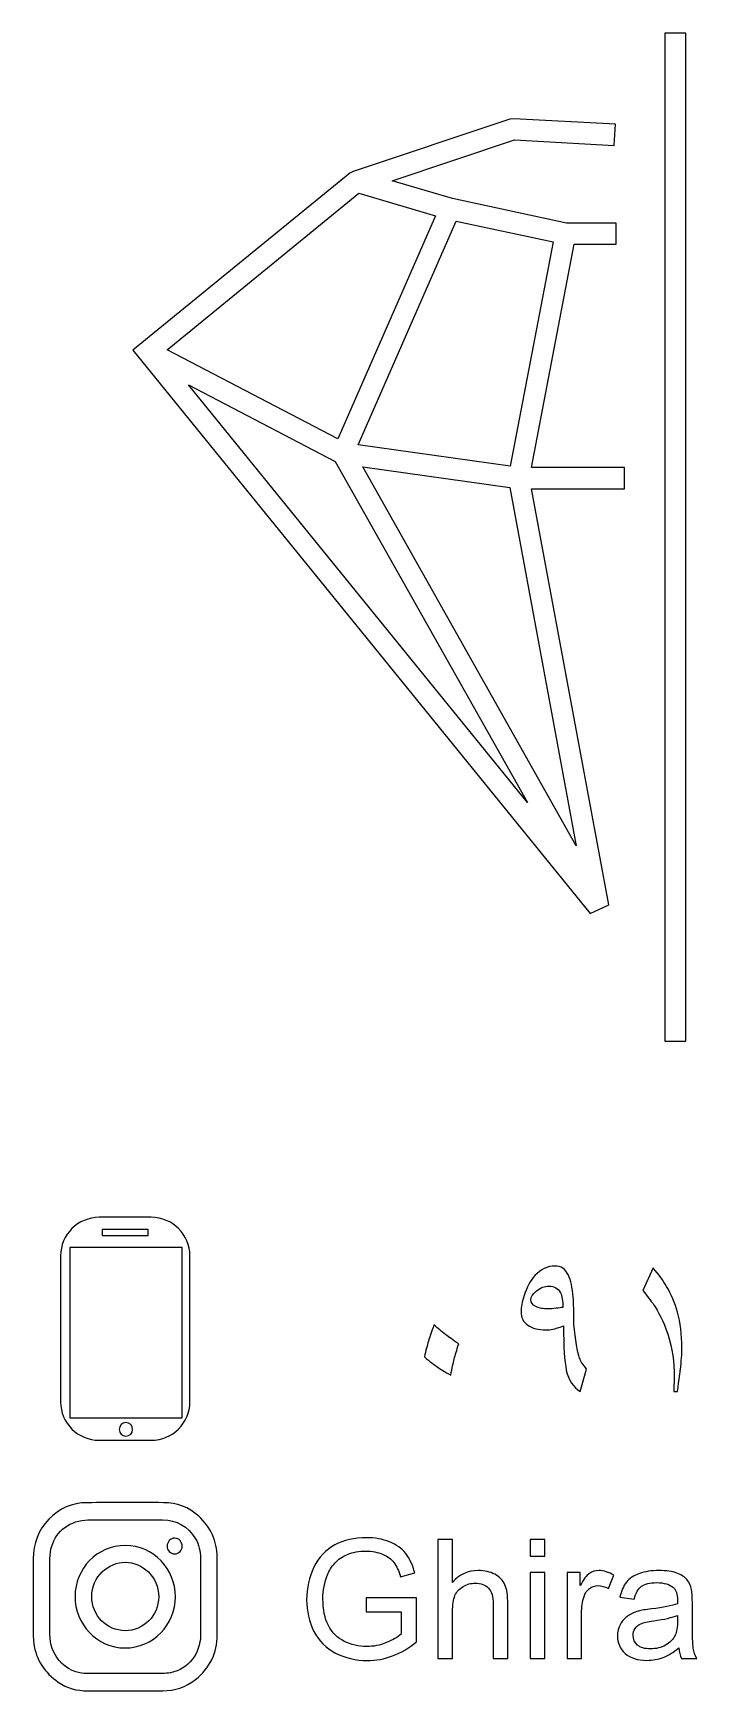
# Model space of a CAD drawing. Header units: millimetres. Extents: x -65 to 70, y -38 to 32.
# Drawn here: x -64.89 to -48.07, y -16.48 to 25.51 of the extents above; entities that cross this region are included whole.
import ezdxf

# ---------------------------------------------------------------- set-up
doc = ezdxf.new("R2010")
doc.units = ezdxf.units.MM
doc.header["$MEASUREMENT"] = 0
doc.layers.add('Layer 1', color=7, linetype='Continuous')

msp = doc.modelspace()

# ---------------------------------------------------------------- linework, layer by layer
at = {"layer": 'Layer 1', "color": 250}
for points, knots in [([(-48.3504, 25.5116), (-48.3504, 25.5116), (-48.3504, -0.0277), (-48.3504, -0.0277), (-48.3504, -0.0277), (-48.889, -0.0277), (-48.889, -0.0277), (-48.889, -0.0277), (-48.889, 25.5116), (-48.889, 25.5116), (-48.889, 25.5116), (-48.3504, 25.5116), (-48.3504, 25.5116)], [0, 0, 0, 0, 0.25, 0.25, 0.25, 0.5, 0.5, 0.5, 0.75, 0.75, 0.75, 1, 1, 1, 1]), ([(-50.1643, 22.6685), (-50.1643, 22.6685), (-52.6898, 22.8051), (-52.6898, 22.8051), (-52.6898, 22.8051), (-55.7953, 21.77), (-55.7953, 21.77), (-55.7953, 21.77), (-54.2634, 21.3194), (-54.2634, 21.3194), (-54.2634, 21.3194), (-51.3769, 20.7008), (-51.3769, 20.7008), (-51.3769, 20.7008), (-50.1154, 20.7008), (-50.1154, 20.7008), (-50.1154, 20.7008), (-50.1154, 20.1622), (-50.1154, 20.1622), (-50.1154, 20.1622), (-51.1811, 20.1622), (-51.1811, 20.1622), (-51.1811, 20.1622), (-52.2612, 14.5073), (-52.2612, 14.5073), (-52.2612, 14.5073), (-49.9042, 14.5073), (-49.9042, 14.5073), (-49.9042, 14.5073), (-49.9042, 13.9687), (-49.9042, 13.9687), (-49.9042, 13.9687), (-52.2631, 13.9687), (-52.2631, 13.9687), (-52.2631, 13.9687), (-50.3042, 3.4307), (-50.3042, 3.4307), (-50.3042, 3.4307), (-50.7763, 3.2129), (-50.7763, 3.2129), (-50.7763, 3.2129), (-62.3577, 17.4777), (-62.3577, 17.4777), (-62.3577, 17.4777), (-56.8612, 21.962), (-56.8612, 21.962), (-56.8612, 21.962), (-56.7761, 22.0083), (-56.7761, 22.0083), (-56.7761, 22.0083), (-52.8095, 23.3306), (-52.8095, 23.3306), (-52.8095, 23.3306), (-52.7116, 23.3441), (-52.7116, 23.3441), (-52.7116, 23.3441), (-50.1368, 23.2048), (-50.1368, 23.2048), (-50.1368, 23.2048), (-50.1643, 22.6685), (-50.1643, 22.6685)], [0, 0, 0, 0, 0.05, 0.05, 0.05, 0.1, 0.1, 0.1, 0.15, 0.15, 0.15, 0.2, 0.2, 0.2, 0.25, 0.25, 0.25, 0.3, 0.3, 0.3, 0.35, 0.35, 0.35, 0.4, 0.4, 0.4, 0.45, 0.45, 0.45, 0.5, 0.5, 0.5, 0.55, 0.55, 0.55, 0.6, 0.6, 0.6, 0.65, 0.65, 0.65, 0.7, 0.7, 0.7, 0.75, 0.75, 0.75, 0.8, 0.8, 0.8, 0.85, 0.85, 0.85, 0.9, 0.9, 0.9, 0.95, 0.95, 0.95, 1, 1, 1, 1]), ([(-56.6322, 21.4562), (-56.6322, 21.4562), (-61.4949, 17.4894), (-61.4949, 17.4894), (-61.4949, 17.4894), (-57.1704, 15.2358), (-57.1704, 15.2358), (-57.1704, 15.2358), (-54.6943, 20.8863), (-54.6943, 20.8863), (-54.6943, 20.8863), (-56.6322, 21.4562), (-56.6322, 21.4562)], [0, 0, 0, 0, 0.25, 0.25, 0.25, 0.5, 0.5, 0.5, 0.75, 0.75, 0.75, 1, 1, 1, 1]), ([(-52.8022, 14.5396), (-52.8022, 14.5396), (-51.7167, 20.2237), (-51.7167, 20.2237), (-51.7167, 20.2237), (-54.1681, 20.7491), (-54.1681, 20.7491), (-54.1681, 20.7491), (-56.6517, 15.081), (-56.6517, 15.081), (-56.6517, 15.081), (-52.8022, 14.5396), (-52.8022, 14.5396)], [0, 0, 0, 0, 0.25, 0.25, 0.25, 0.5, 0.5, 0.5, 0.75, 0.75, 0.75, 1, 1, 1, 1]), ([(-60.9546, 16.6011), (-60.9546, 16.6011), (-52.3623, 6.0179), (-52.3623, 6.0179), (-52.3623, 6.0179), (-57.2347, 14.6625), (-57.2347, 14.6625), (-57.2347, 14.6625), (-60.9546, 16.6011), (-60.9546, 16.6011)], [0, 0, 0, 0, 0.3333333, 0.3333333, 0.3333333, 0.6666667, 0.6666667, 0.6666667, 1, 1, 1, 1]), ([(-51.1273, 4.922), (-51.1273, 4.922), (-52.8146, 13.9989), (-52.8146, 13.9989), (-52.8146, 13.9989), (-56.5385, 14.5226), (-56.5385, 14.5226), (-56.5385, 14.5226), (-51.1273, 4.922), (-51.1273, 4.922)], [0, 0, 0, 0, 0.3333333, 0.3333333, 0.3333333, 0.6666667, 0.6666667, 0.6666667, 1, 1, 1, 1]), ([(-61.893, -10.1366), (-61.893, -10.1366), (-63.2137, -10.1366), (-63.2137, -10.1366), (-63.7532, -10.1366), (-64.1907, -9.6987), (-64.1907, -9.1593), (-64.1907, -9.1593), (-64.1907, -5.4647), (-64.1907, -5.4647), (-64.1907, -4.9244), (-63.7532, -4.4872), (-63.2137, -4.4872), (-63.2137, -4.4872), (-61.893, -4.4872), (-61.893, -4.4872), (-61.3533, -4.4872), (-60.9158, -4.9244), (-60.9158, -5.4647), (-60.9158, -5.4647), (-60.9158, -9.1593), (-60.9158, -9.1593), (-60.9158, -9.6987), (-61.3533, -10.1366), (-61.893, -10.1366)], [0, 0, 0, 0, 0.125, 0.125, 0.125, 0.25, 0.25, 0.25, 0.375, 0.375, 0.375, 0.5, 0.5, 0.5, 0.625, 0.625, 0.625, 0.75, 0.75, 0.75, 0.875, 0.875, 0.875, 1, 1, 1, 1]), ([(-61.9714, -4.9513), (-61.9714, -4.9513), (-63.1354, -4.9513), (-63.1354, -4.9513), (-63.1354, -4.9513), (-63.1354, -4.7945), (-63.1354, -4.7945), (-63.1354, -4.7945), (-61.9714, -4.7945), (-61.9714, -4.7945), (-61.9714, -4.7945), (-61.9714, -4.9513), (-61.9714, -4.9513)], [0, 0, 0, 0, 0.25, 0.25, 0.25, 0.5, 0.5, 0.5, 0.75, 0.75, 0.75, 1, 1, 1, 1]), ([(-61.1141, -9.5684), (-61.1141, -9.5684), (-63.9577, -9.5684), (-63.9577, -9.5684), (-63.9577, -9.5684), (-63.9577, -5.2557), (-63.9577, -5.2557), (-63.9577, -5.2557), (-61.1141, -5.2557), (-61.1141, -5.2557), (-61.1141, -5.2557), (-61.1141, -9.5684), (-61.1141, -9.5684)], [0, 0, 0, 0, 0.25, 0.25, 0.25, 0.5, 0.5, 0.5, 0.75, 0.75, 0.75, 1, 1, 1, 1]), ([(-50.8653, -8.3343), (-50.8653, -8.3343), (-51.0266, -8.9028), (-51.0266, -8.9028), (-51.2052, -8.7944), (-51.3236, -8.6122), (-51.3801, -8.3561), (-51.4266, -8.1456), (-51.4503, -7.773), (-51.4503, -7.2372), (-51.5705, -7.28), (-51.6598, -7.3083), (-51.72, -7.3201), (-51.7801, -7.3329), (-51.8393, -7.3393), (-51.8976, -7.3393), (-52.0899, -7.3393), (-52.243, -7.2992), (-52.3569, -7.219), (-52.4708, -7.1388), (-52.5273, -7.024), (-52.5273, -6.8737), (-52.5273, -6.7634), (-52.5008, -6.6267), (-52.448, -6.4645), (-52.3806, -6.2577), (-52.2894, -6.091), (-52.1765, -5.9642), (-52.0316, -5.802), (-51.8603, -5.7209), (-51.6635, -5.7209), (-51.5168, -5.7209), (-51.4047, -5.7984), (-51.3291, -5.9533), (-51.2671, -6.0782), (-51.2261, -6.2641), (-51.2061, -6.5119), (-51.1942, -6.665), (-51.1878, -6.891), (-51.1878, -7.1907), (-51.1523, -7.6008), (-51.1049, -7.8878), (-51.0448, -8.0536), (-51.0184, -8.1265), (-50.9582, -8.2204), (-50.8653, -8.3343)], [0, 0, 0, 0, 0.0666667, 0.0666667, 0.0666667, 0.1333333, 0.1333333, 0.1333333, 0.2, 0.2, 0.2, 0.2666667, 0.2666667, 0.2666667, 0.3333333, 0.3333333, 0.3333333, 0.4, 0.4, 0.4, 0.4666667, 0.4666667, 0.4666667, 0.5333333, 0.5333333, 0.5333333, 0.6, 0.6, 0.6, 0.6666667, 0.6666667, 0.6666667, 0.7333333, 0.7333333, 0.7333333, 0.8, 0.8, 0.8, 0.8666667, 0.8666667, 0.8666667, 0.9333333, 0.9333333, 0.9333333, 1, 1, 1, 1]), ([(-48.4526, -7.7876), (-48.4526, -7.9479), (-48.4653, -8.1338), (-48.4899, -8.3452), (-48.4954, -8.3971), (-48.52, -8.583), (-48.5646, -8.9028), (-48.5646, -8.9028), (-48.6576, -8.9028), (-48.6576, -8.9028), (-48.6576, -8.86), (-48.6539, -8.7361), (-48.6466, -8.532), (-48.6466, -8.1538), (-48.6986, -7.8012), (-48.8015, -7.4741), (-48.8826, -7.219), (-48.9929, -6.9803), (-49.1341, -6.7552), (-49.2052, -6.6413), (-49.3072, -6.5046), (-49.4394, -6.3443), (-49.4394, -6.3443), (-49.1797, -5.7701), (-49.1797, -5.7701), (-49.0384, -5.9387), (-48.9255, -6.0955), (-48.8398, -6.2395), (-48.7186, -6.4445), (-48.6266, -6.6604), (-48.5646, -6.8882), (-48.4899, -7.1588), (-48.4526, -7.4586), (-48.4526, -7.7876)], [0, 0, 0, 0, 0.0909091, 0.0909091, 0.0909091, 0.1818182, 0.1818182, 0.1818182, 0.2727273, 0.2727273, 0.2727273, 0.3636364, 0.3636364, 0.3636364, 0.4545455, 0.4545455, 0.4545455, 0.5454545, 0.5454545, 0.5454545, 0.6363636, 0.6363636, 0.6363636, 0.7272727, 0.7272727, 0.7272727, 0.8181818, 0.8181818, 0.8181818, 0.9090909, 0.9090909, 0.9090909, 1, 1, 1, 1]), ([(-51.4667, -6.7689), (-51.4667, -6.6067), (-51.4867, -6.4837), (-51.5277, -6.4008), (-51.5833, -6.2869), (-51.6817, -6.2295), (-51.8229, -6.2295), (-51.9295, -6.2295), (-52.0325, -6.2695), (-52.1318, -6.3497), (-52.2311, -6.4299), (-52.2812, -6.5046), (-52.2812, -6.5739), (-52.2812, -6.6486), (-52.2375, -6.7069), (-52.151, -6.7479), (-52.0635, -6.7889), (-51.9587, -6.809), (-51.8339, -6.809), (-51.781, -6.809), (-51.7163, -6.8035), (-51.6398, -6.7926), (-51.5632, -6.7825), (-51.5058, -6.7743), (-51.4667, -6.7689)], [0, 0, 0, 0, 0.125, 0.125, 0.125, 0.25, 0.25, 0.25, 0.375, 0.375, 0.375, 0.5, 0.5, 0.5, 0.625, 0.625, 0.625, 0.75, 0.75, 0.75, 0.875, 0.875, 0.875, 1, 1, 1, 1]), ([(-54.1064, -7.6964), (-54.1565, -7.8513), (-54.1939, -7.9771), (-54.2185, -8.0737), (-54.244, -8.1693), (-54.2731, -8.3078), (-54.3068, -8.4873), (-54.4581, -8.4017), (-54.5775, -8.3288), (-54.6622, -8.2686), (-54.7196, -8.2276), (-54.8244, -8.1466), (-54.9756, -8.0254), (-54.9383, -7.8632), (-54.9037, -7.7301), (-54.8727, -7.6245), (-54.8417, -7.5197), (-54.7952, -7.383), (-54.7351, -7.2135), (-54.6349, -7.301), (-54.5346, -7.3839), (-54.4326, -7.4623), (-54.3652, -7.5133), (-54.2558, -7.5917), (-54.1064, -7.6964)], [0, 0, 0, 0, 0.125, 0.125, 0.125, 0.25, 0.25, 0.25, 0.375, 0.375, 0.375, 0.5, 0.5, 0.5, 0.625, 0.625, 0.625, 0.75, 0.75, 0.75, 0.875, 0.875, 0.875, 1, 1, 1, 1]), ([(-62.3651, -9.8597), (-62.3651, -9.9544), (-62.4417, -10.0306), (-62.5357, -10.0306), (-62.6302, -10.0306), (-62.7069, -9.9544), (-62.7069, -9.8597), (-62.7069, -9.7656), (-62.6302, -9.6894), (-62.5357, -9.6894), (-62.4417, -9.6894), (-62.3651, -9.7656), (-62.3651, -9.8597)], [0, 0, 0, 0, 0.25, 0.25, 0.25, 0.5, 0.5, 0.5, 0.75, 0.75, 0.75, 1, 1, 1, 1]), ([(-60.2218, -14.1002), (-60.2218, -14.42), (-60.2201, -14.7404), (-60.2224, -15.0603), (-60.2255, -15.5277), (-60.4075, -15.9058), (-60.7764, -16.1996), (-61.021, -16.3939), (-61.2959, -16.4802), (-61.6014, -16.4816), (-62.2349, -16.4834), (-62.8687, -16.4816), (-63.5026, -16.4825), (-63.7746, -16.4825), (-64.03, -16.4177), (-64.252, -16.2618), (-64.5928, -16.0226), (-64.8119, -15.7001), (-64.8701, -15.2806), (-64.8802, -15.2063), (-64.8842, -15.1312), (-64.8842, -15.0567), (-64.8854, -14.4163), (-64.8846, -13.7765), (-64.885, -13.1363), (-64.8854, -12.7508), (-64.7549, -12.4191), (-64.4898, -12.1368), (-64.2256, -11.8549), (-63.899, -11.7196), (-63.5187, -11.717), (-62.8739, -11.7122), (-62.2289, -11.7145), (-61.5844, -11.7165), (-61.2445, -11.7176), (-60.9406, -11.8287), (-60.6919, -12.0594), (-60.3919, -12.3384), (-60.225, -12.6847), (-60.2224, -13.1007), (-60.2201, -13.4335), (-60.2218, -13.7669), (-60.2218, -14.1002)], [0, 0, 0, 0, 0.0714286, 0.0714286, 0.0714286, 0.1428571, 0.1428571, 0.1428571, 0.2142857, 0.2142857, 0.2142857, 0.2857143, 0.2857143, 0.2857143, 0.3571429, 0.3571429, 0.3571429, 0.4285714, 0.4285714, 0.4285714, 0.5, 0.5, 0.5, 0.5714286, 0.5714286, 0.5714286, 0.6428571, 0.6428571, 0.6428571, 0.7142857, 0.7142857, 0.7142857, 0.7857143, 0.7857143, 0.7857143, 0.8571429, 0.8571429, 0.8571429, 0.9285714, 0.9285714, 0.9285714, 1, 1, 1, 1]), ([(-64.4613, -14.0994), (-64.4613, -14.4191), (-64.4605, -14.7394), (-64.4619, -15.0595), (-64.4627, -15.3051), (-64.3851, -15.525), (-64.2307, -15.7121), (-64.0406, -15.9418), (-63.7855, -16.0446), (-63.4898, -16.0449), (-62.865, -16.0463), (-62.24, -16.0463), (-61.6152, -16.0446), (-61.5448, -16.0441), (-61.4739, -16.0366), (-61.4048, -16.0236), (-60.9459, -15.9344), (-60.6494, -15.5326), (-60.6466, -15.0771), (-60.6421, -14.4241), (-60.6447, -13.7709), (-60.6458, -13.1176), (-60.646, -12.9449), (-60.6867, -12.7791), (-60.7733, -12.6307), (-60.9592, -12.3131), (-61.245, -12.1555), (-61.6106, -12.1533), (-62.2398, -12.1495), (-62.8692, -12.1499), (-63.4985, -12.1546), (-63.6024, -12.155), (-63.7107, -12.1725), (-63.8098, -12.2043), (-64.2132, -12.3352), (-64.4588, -12.69), (-64.4612, -13.1328), (-64.4627, -13.4548), (-64.4613, -13.7773), (-64.4613, -14.0994)], [0, 0, 0, 0, 0.0769231, 0.0769231, 0.0769231, 0.1538462, 0.1538462, 0.1538462, 0.2307692, 0.2307692, 0.2307692, 0.3076923, 0.3076923, 0.3076923, 0.3846154, 0.3846154, 0.3846154, 0.4615385, 0.4615385, 0.4615385, 0.5384615, 0.5384615, 0.5384615, 0.6153846, 0.6153846, 0.6153846, 0.6923077, 0.6923077, 0.6923077, 0.7692308, 0.7692308, 0.7692308, 0.8461538, 0.8461538, 0.8461538, 0.9230769, 0.9230769, 0.9230769, 1, 1, 1, 1]), ([(-61.2819, -14.1016), (-61.2819, -14.7984), (-61.8424, -15.4002), (-62.558, -15.3976), (-63.2706, -15.395), (-63.8295, -14.7913), (-63.8249, -14.0919), (-63.8204, -13.3902), (-63.2748, -12.8009), (-62.5519, -12.8012), (-61.8281, -12.802), (-61.2811, -13.3961), (-61.2819, -14.1016)], [0, 0, 0, 0, 0.25, 0.25, 0.25, 0.5, 0.5, 0.5, 0.75, 0.75, 0.75, 1, 1, 1, 1]), ([(-61.4932, -12.82), (-61.4878, -12.7092), (-61.4143, -12.6135), (-61.2982, -12.6154), (-61.1859, -12.6167), (-61.1126, -12.7131), (-61.1101, -12.82), (-61.1076, -12.9278), (-61.1937, -13.0129), (-61.3014, -13.0129), (-61.4093, -13.0129), (-61.4933, -12.9283), (-61.4932, -12.82)], [0, 0, 0, 0, 0.25, 0.25, 0.25, 0.5, 0.5, 0.5, 0.75, 0.75, 0.75, 1, 1, 1, 1]), ([(-56.4481, -14.4828), (-56.4481, -14.4828), (-56.4481, -14.1295), (-56.4481, -14.1295), (-56.4481, -14.1295), (-55.1738, -14.1295), (-55.1738, -14.1295), (-55.1738, -14.1295), (-55.1738, -15.2454), (-55.1738, -15.2454), (-55.3694, -15.401), (-55.5712, -15.5187), (-55.7794, -15.5972), (-55.9876, -15.6757), (-56.2014, -15.715), (-56.42, -15.715), (-56.7158, -15.715), (-56.9843, -15.6519), (-57.2261, -15.525), (-57.4672, -15.3989), (-57.6501, -15.2152), (-57.7728, -14.9762), (-57.8961, -14.7365), (-57.9578, -14.4688), (-57.9578, -14.1737), (-57.9578, -13.8807), (-57.8968, -13.6074), (-57.7742, -13.3529), (-57.6515, -13.0992), (-57.4756, -12.9106), (-57.2457, -12.7879), (-57.0158, -12.6645), (-56.7509, -12.6029), (-56.4509, -12.6029), (-56.2336, -12.6029), (-56.0366, -12.6379), (-55.8607, -12.7087), (-55.6848, -12.7795), (-55.5467, -12.8776), (-55.4472, -13.0031), (-55.347, -13.1293), (-55.2713, -13.2941), (-55.2194, -13.4966), (-55.2194, -13.4966), (-55.579, -13.5947), (-55.579, -13.5947), (-55.6245, -13.4419), (-55.6806, -13.3214), (-55.7472, -13.2331), (-55.8145, -13.1455), (-55.9098, -13.0754), (-56.0345, -13.0227), (-56.1586, -12.9701), (-56.2967, -12.9435), (-56.4488, -12.9435), (-56.6303, -12.9435), (-56.7873, -12.9715), (-56.9205, -13.0269), (-57.053, -13.0824), (-57.1595, -13.1553), (-57.2415, -13.2464), (-57.3228, -13.3368), (-57.3859, -13.4363), (-57.4307, -13.5443), (-57.5071, -13.7314), (-57.5457, -13.9333), (-57.5457, -14.1513), (-57.5457, -14.4204), (-57.4994, -14.6454), (-57.4076, -14.8269), (-57.3151, -15.0078), (-57.1805, -15.1423), (-57.0046, -15.2299), (-56.828, -15.3176), (-56.6408, -15.3617), (-56.4425, -15.3617), (-56.27, -15.3617), (-56.1018, -15.3281), (-55.9378, -15.2615), (-55.7738, -15.1942), (-55.6498, -15.1234), (-55.5649, -15.047), (-55.5649, -15.047), (-55.5649, -14.4828), (-55.5649, -14.4828), (-55.5649, -14.4828), (-56.4481, -14.4828), (-56.4481, -14.4828)], [0, 0, 0, 0, 0.0344828, 0.0344828, 0.0344828, 0.0689655, 0.0689655, 0.0689655, 0.1034483, 0.1034483, 0.1034483, 0.137931, 0.137931, 0.137931, 0.1724138, 0.1724138, 0.1724138, 0.2068966, 0.2068966, 0.2068966, 0.2413793, 0.2413793, 0.2413793, 0.2758621, 0.2758621, 0.2758621, 0.3103448, 0.3103448, 0.3103448, 0.3448276, 0.3448276, 0.3448276, 0.3793103, 0.3793103, 0.3793103, 0.4137931, 0.4137931, 0.4137931, 0.4482759, 0.4482759, 0.4482759, 0.4827586, 0.4827586, 0.4827586, 0.5172414, 0.5172414, 0.5172414, 0.5517241, 0.5517241, 0.5517241, 0.5862069, 0.5862069, 0.5862069, 0.6206897, 0.6206897, 0.6206897, 0.6551724, 0.6551724, 0.6551724, 0.6896552, 0.6896552, 0.6896552, 0.7241379, 0.7241379, 0.7241379, 0.7586207, 0.7586207, 0.7586207, 0.7931034, 0.7931034, 0.7931034, 0.8275862, 0.8275862, 0.8275862, 0.862069, 0.862069, 0.862069, 0.8965517, 0.8965517, 0.8965517, 0.9310345, 0.9310345, 0.9310345, 0.9655172, 0.9655172, 0.9655172, 1, 1, 1, 1]), ([(-54.632, -15.6645), (-54.632, -15.6645), (-54.632, -12.6533), (-54.632, -12.6533), (-54.632, -12.6533), (-54.262, -12.6533), (-54.262, -12.6533), (-54.262, -12.6533), (-54.262, -13.737), (-54.262, -13.737), (-54.0902, -13.5359), (-53.8737, -13.4356), (-53.6114, -13.4356), (-53.4509, -13.4356), (-53.3114, -13.4672), (-53.1923, -13.531), (-53.0738, -13.5947), (-52.989, -13.6824), (-52.9379, -13.7945), (-52.8867, -13.9066), (-52.8615, -14.07), (-52.8615, -14.283), (-52.8615, -14.283), (-52.8615, -15.6645), (-52.8615, -15.6645), (-52.8615, -15.6645), (-53.2315, -15.6645), (-53.2315, -15.6645), (-53.2315, -15.6645), (-53.2315, -14.2844), (-53.2315, -14.2844), (-53.2315, -14.1001), (-53.2715, -13.9655), (-53.3507, -13.8814), (-53.4306, -13.7973), (-53.5427, -13.7552), (-53.6886, -13.7552), (-53.7973, -13.7552), (-53.8996, -13.7833), (-53.9956, -13.8401), (-54.0916, -13.8968), (-54.1596, -13.9739), (-54.201, -14.0714), (-54.2416, -14.1681), (-54.262, -14.302), (-54.262, -14.473), (-54.262, -14.473), (-54.262, -15.6645), (-54.262, -15.6645), (-54.262, -15.6645), (-54.632, -15.6645), (-54.632, -15.6645)], [0, 0, 0, 0, 0.0588235, 0.0588235, 0.0588235, 0.1176471, 0.1176471, 0.1176471, 0.1764706, 0.1764706, 0.1764706, 0.2352941, 0.2352941, 0.2352941, 0.2941176, 0.2941176, 0.2941176, 0.3529412, 0.3529412, 0.3529412, 0.4117647, 0.4117647, 0.4117647, 0.4705882, 0.4705882, 0.4705882, 0.5294118, 0.5294118, 0.5294118, 0.5882353, 0.5882353, 0.5882353, 0.6470588, 0.6470588, 0.6470588, 0.7058824, 0.7058824, 0.7058824, 0.7647059, 0.7647059, 0.7647059, 0.8235294, 0.8235294, 0.8235294, 0.8823529, 0.8823529, 0.8823529, 0.9411765, 0.9411765, 0.9411765, 1, 1, 1, 1]), ([(-52.293, -13.074), (-52.293, -13.074), (-52.293, -12.6533), (-52.293, -12.6533), (-52.293, -12.6533), (-51.923, -12.6533), (-51.923, -12.6533), (-51.923, -12.6533), (-51.923, -13.074), (-51.923, -13.074), (-51.923, -13.074), (-52.293, -13.074), (-52.293, -13.074)], [0, 0, 0, 0, 0.25, 0.25, 0.25, 0.5, 0.5, 0.5, 0.75, 0.75, 0.75, 1, 1, 1, 1]), ([(-62.554, -14.9593), (-62.0836, -14.9598), (-61.7068, -14.5785), (-61.7058, -14.1002), (-61.7044, -13.588), (-62.1247, -13.2288), (-62.5493, -13.2262), (-62.9722, -13.2238), (-63.4015, -13.5811), (-63.4011, -14.0988), (-63.4009, -14.5774), (-63.0252, -14.9584), (-62.554, -14.9593)], [0, 0, 0, 0, 0.25, 0.25, 0.25, 0.5, 0.5, 0.5, 0.75, 0.75, 0.75, 1, 1, 1, 1]), ([(-51.3629, -15.6645), (-51.3629, -15.6645), (-51.3629, -13.4819), (-51.3629, -13.4819), (-51.3629, -13.4819), (-51.0307, -13.4819), (-51.0307, -13.4819), (-51.0307, -13.4819), (-51.0307, -13.8162), (-51.0307, -13.8162), (-50.9459, -13.6613), (-50.8674, -13.559), (-50.7952, -13.5099), (-50.723, -13.4602), (-50.6438, -13.4356), (-50.5576, -13.4356), (-50.4329, -13.4356), (-50.306, -13.4749), (-50.177, -13.5527), (-50.177, -13.5527), (-50.3088, -13.894), (-50.3088, -13.894), (-50.3985, -13.8436), (-50.4882, -13.8183), (-50.5779, -13.8183), (-50.6585, -13.8183), (-50.7307, -13.8429), (-50.7945, -13.8912), (-50.8583, -13.9396), (-50.9039, -14.0069), (-50.9312, -14.0931), (-50.9725, -14.2242), (-50.9929, -14.3678), (-50.9929, -14.5241), (-50.9929, -14.5241), (-50.9929, -15.6645), (-50.9929, -15.6645), (-50.9929, -15.6645), (-51.3629, -15.6645), (-51.3629, -15.6645)], [0, 0, 0, 0, 0.0769231, 0.0769231, 0.0769231, 0.1538462, 0.1538462, 0.1538462, 0.2307692, 0.2307692, 0.2307692, 0.3076923, 0.3076923, 0.3076923, 0.3846154, 0.3846154, 0.3846154, 0.4615385, 0.4615385, 0.4615385, 0.5384615, 0.5384615, 0.5384615, 0.6153846, 0.6153846, 0.6153846, 0.6923077, 0.6923077, 0.6923077, 0.7692308, 0.7692308, 0.7692308, 0.8461538, 0.8461538, 0.8461538, 0.9230769, 0.9230769, 0.9230769, 1, 1, 1, 1]), ([(-48.5327, -15.3911), (-48.6701, -15.5082), (-48.8026, -15.5902), (-48.9294, -15.6386), (-49.0563, -15.6869), (-49.1923, -15.7108), (-49.338, -15.7108), (-49.5778, -15.7108), (-49.7621, -15.6526), (-49.8911, -15.5355), (-50.02, -15.4192), (-50.0845, -15.2699), (-50.0845, -15.0884), (-50.0845, -14.9818), (-50.06, -14.8844), (-50.0116, -14.7961), (-49.9625, -14.7078), (-49.8988, -14.6377), (-49.8203, -14.5844), (-49.7411, -14.5311), (-49.6528, -14.4905), (-49.5539, -14.4632), (-49.481, -14.4442), (-49.371, -14.426), (-49.2245, -14.4078), (-48.9259, -14.3727), (-48.7051, -14.33), (-48.5643, -14.2809), (-48.5629, -14.2305), (-48.5622, -14.1982), (-48.5622, -14.1849), (-48.5622, -14.0349), (-48.5972, -13.9291), (-48.6673, -13.8674), (-48.7619, -13.784), (-48.9028, -13.7426), (-49.0892, -13.7426), (-49.2638, -13.7426), (-49.3927, -13.7735), (-49.4754, -13.8345), (-49.5588, -13.8954), (-49.6198, -14.0034), (-49.6598, -14.159), (-49.6598, -14.159), (-50.0214, -14.1085), (-50.0214, -14.1085), (-49.9885, -13.9536), (-49.9345, -13.8281), (-49.8588, -13.7328), (-49.7831, -13.6375), (-49.6738, -13.5646), (-49.5308, -13.5127), (-49.3885, -13.4616), (-49.2224, -13.4356), (-49.0346, -13.4356), (-48.8481, -13.4356), (-48.696, -13.4574), (-48.579, -13.5015), (-48.4626, -13.5457), (-48.3764, -13.6003), (-48.3217, -13.6669), (-48.2671, -13.7335), (-48.2285, -13.8176), (-48.2061, -13.9193), (-48.1942, -13.9823), (-48.1879, -14.0959), (-48.1879, -14.2592), (-48.1879, -14.2592), (-48.1879, -14.7498), (-48.1879, -14.7498), (-48.1879, -15.0926), (-48.1802, -15.3091), (-48.1647, -15.401), (-48.15, -15.4928), (-48.1192, -15.5804), (-48.0743, -15.6645), (-48.0743, -15.6645), (-48.4612, -15.6645), (-48.4612, -15.6645), (-48.4984, -15.5867), (-48.5222, -15.4956), (-48.5327, -15.3911)], [0, 0, 0, 0, 0.037037, 0.037037, 0.037037, 0.0740741, 0.0740741, 0.0740741, 0.1111111, 0.1111111, 0.1111111, 0.1481481, 0.1481481, 0.1481481, 0.1851852, 0.1851852, 0.1851852, 0.2222222, 0.2222222, 0.2222222, 0.2592593, 0.2592593, 0.2592593, 0.2962963, 0.2962963, 0.2962963, 0.3333333, 0.3333333, 0.3333333, 0.3703704, 0.3703704, 0.3703704, 0.4074074, 0.4074074, 0.4074074, 0.4444444, 0.4444444, 0.4444444, 0.4814815, 0.4814815, 0.4814815, 0.5185185, 0.5185185, 0.5185185, 0.5555556, 0.5555556, 0.5555556, 0.5925926, 0.5925926, 0.5925926, 0.6296296, 0.6296296, 0.6296296, 0.6666667, 0.6666667, 0.6666667, 0.7037037, 0.7037037, 0.7037037, 0.7407407, 0.7407407, 0.7407407, 0.7777778, 0.7777778, 0.7777778, 0.8148148, 0.8148148, 0.8148148, 0.8518519, 0.8518519, 0.8518519, 0.8888889, 0.8888889, 0.8888889, 0.9259259, 0.9259259, 0.9259259, 0.962963, 0.962963, 0.962963, 1, 1, 1, 1]), ([(-52.293, -15.6645), (-52.293, -15.6645), (-52.293, -13.4819), (-52.293, -13.4819), (-52.293, -13.4819), (-51.923, -13.4819), (-51.923, -13.4819), (-51.923, -13.4819), (-51.923, -15.6645), (-51.923, -15.6645), (-51.923, -15.6645), (-52.293, -15.6645), (-52.293, -15.6645)], [0, 0, 0, 0, 0.25, 0.25, 0.25, 0.5, 0.5, 0.5, 0.75, 0.75, 0.75, 1, 1, 1, 1]), ([(-48.5622, -14.5711), (-48.6967, -14.6258), (-48.8986, -14.672), (-49.1677, -14.7099), (-49.3205, -14.7316), (-49.4285, -14.7561), (-49.4915, -14.7835), (-49.5546, -14.8108), (-49.603, -14.8508), (-49.6373, -14.9026), (-49.6717, -14.9552), (-49.6892, -15.0134), (-49.6892, -15.0778), (-49.6892, -15.1753), (-49.6521, -15.2573), (-49.5771, -15.3225), (-49.5021, -15.3876), (-49.3927, -15.4206), (-49.249, -15.4206), (-49.1068, -15.4206), (-48.9799, -15.3897), (-48.8684, -15.3274), (-48.7577, -15.2657), (-48.6757, -15.1809), (-48.6238, -15.0736), (-48.5839, -14.9902), (-48.5643, -14.8676), (-48.5643, -14.7057), (-48.5643, -14.7057), (-48.5622, -14.5711), (-48.5622, -14.5711)], [0, 0, 0, 0, 0.1, 0.1, 0.1, 0.2, 0.2, 0.2, 0.3, 0.3, 0.3, 0.4, 0.4, 0.4, 0.5, 0.5, 0.5, 0.6, 0.6, 0.6, 0.7, 0.7, 0.7, 0.8, 0.8, 0.8, 0.9, 0.9, 0.9, 1, 1, 1, 1])]:
    msp.add_open_spline(points, degree=3, knots=knots, dxfattribs=at)

doc.saveas('drawing.dxf')
